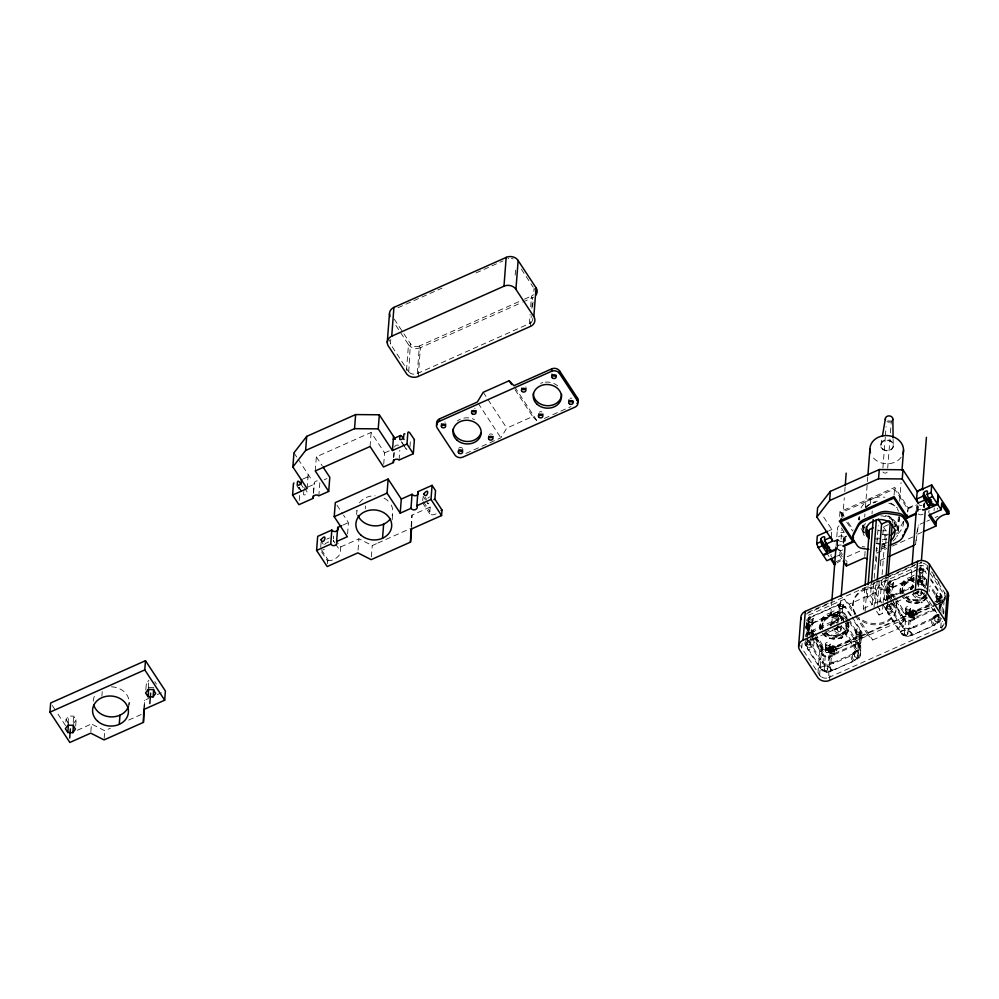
<?xml version="1.0" encoding="UTF-8"?>
<svg xmlns="http://www.w3.org/2000/svg" width="999" height="999" viewBox="0 0 999 999"><rect width="100%" height="100%" fill="white"/><g stroke="black" fill="none" stroke-linecap="round" stroke-linejoin="round"><path stroke-width="0.75" stroke-dasharray="5 3.75" d="M144.293 707.467L144.505 700.311L148.751 698.426M411.638 526.585L411.988 515.147L430.182 507.042L426.223 501.023M915.983 539.984L915.633 544.58L918.368 525.012L925.349 521.903M75.674 726.036L76.149 719.917L73.689 716.171L68.644 715.996L66.059 719.567L65.584 725.686L56.468 711.812M68.057 723.651L68.644 715.996M73.214 722.289L73.689 716.171M90.859 731.618L91.458 723.963L104.758 730.744L110.377 728.234M101.873 696.191L102.235 691.595M104.171 738.386L104.758 730.744M128.921 705.531L129.158 702.472M143.794 709.502L144.505 700.311M145.817 689.922L146.291 683.791L148.876 680.219M148.289 687.874L148.764 681.755M299.238 500.462L299.675 494.83M303.796 491.57L303.584 494.318A2.248 1.036 -33.3 0 0 305.457 494.667A2.248 1.036 -33.3 0 0 307.505 492.569L304.333 487.749M307.093 488.573L308.179 474.488M313.386 493.381L314.136 483.516M313.599 492.707L314.248 484.253A3.372 2.822 4.4 0 1 319.917 481.718L318.831 495.816M315.272 470.941L316.346 456.843L371.141 432.417L384.59 452.884L383.616 465.571M320.716 547.34L321.154 541.633M327.397 563.786L327.61 561.026L321.278 551.398M333.404 539.01L333.629 536.088M327.61 561.026L328.559 560.601A7.905 3.634 -33.3 0 0 336.825 557.579A7.905 3.634 -33.3 0 0 340.409 551.298L340.746 546.915L338.374 543.306M347.59 533.903L348.451 522.627L343.519 515.122M356.618 514.46L356.943 510.227A17.957 15.022 4.4 0 0 357.48 514.148M358.067 550.062L358.941 538.798L372.24 545.566L376.461 543.693M365.247 508.791L365.472 505.981M370.067 446.516L371.141 432.417M371.378 556.83L372.24 545.566M390.784 339.485L390.434 344.081L390.072 343.444A6.643 5.557 4.4 0 1 389.647 342.02M393.618 457.604L394.056 451.973M393.831 456.93L394.155 452.709M392.157 519.917L392.807 511.463M399.063 460.039L399.825 450.174M406.493 370.354L408.466 344.593L394.817 323.826M408.728 371.84L410.389 343.668L403.596 333.329M409.952 446.903L410.377 441.396L414.398 439.597M409.29 372.402A6.643 5.557 4.4 0 0 416.508 373.863L417.27 373.576L419.393 346.004L523.014 299.812M418.206 376.498L420.417 347.702L521.316 302.722M411.113 526.411L411.988 515.147M422.727 500.599L422.952 497.677M436.088 513.886A7.905 3.634 -33.3 0 1 429.845 511.426L430.182 507.042M515.172 275.162L515.759 267.507M417.27 373.576L529.408 323.589L530.107 314.398M530.694 306.743L531.53 296.016L532.23 295.654A6.643 5.557 4.4 0 0 533.478 294.668M530.469 326.448L531.281 315.834M531.868 308.266L532.679 297.652L533.578 297.19M532.654 306.905L533.241 299.25M533.828 291.596L534.065 288.536L534.428 289.173M821.29 676.872A6.643 5.557 4.4 0 1 820.079 675.811L801.785 648.051L802.135 643.456M806.043 628.558L806.48 622.914M806.58 636.188L807.167 628.596M805.119 641.995A5.607 4.695 4.4 0 0 805.306 645.017L808.203 648.251L806.605 645.142A4.483 3.759 4.4 0 1 807.392 640.634M806.755 622.714A5.607 4.695 4.4 0 0 807.279 623.838L808.328 622.827A4.483 3.759 4.4 0 1 810.052 617.744L838.423 605.094A4.483 3.759 4.4 0 1 844.53 606.68L851.21 616.845M808.466 620.604L808.653 618.156M807.267 643.556L807.741 637.437M807.854 635.913L809.028 620.629M807.217 647.989L808.241 647.639L807.167 648.601L819.867 667.931L821.827 666.808A6.543 5.482 4.4 0 1 830.968 669.193L831.905 671.053L858.116 658.741A5.607 4.695 4.4 0 0 859.977 653.284L858.066 650.312L857.042 650.649L858.628 653.771A4.483 3.759 4.4 0 1 856.905 658.841L853.97 660.152M806.555 645.754A4.483 3.759 4.4 0 1 808.278 640.684L807.754 639.248M810.002 618.356L809.452 617.532L810.002 618.356A4.483 3.759 4.4 0 0 808.278 623.438M819.804 659.952L820.828 658.903L819.804 659.952L806.168 638.523M808.94 634.253L809.964 633.204L808.94 634.253L806.755 630.931A5.607 4.695 4.4 0 1 808.915 624.587L833.416 613.061L834.602 615.646L835.951 615.696L836.65 614.622M820.778 659.515L807.18 638.149L807.729 630.494L806.755 630.931M810.626 643.668L811.213 636.026M811.338 634.502L812.387 620.741M812.949 620.754L813.136 618.306M805.494 636.763A5.607 4.695 4.4 0 1 808.328 632.18L836.7 619.53A5.607 4.695 4.4 0 1 842.906 620.079M812.237 630.431L812.736 631.88L833.291 622.714L832.791 621.278M809.927 633.816L807.192 629.083A4.483 3.759 4.4 0 1 808.129 626.336L813.373 623.663L812.874 622.227M820.229 626.336L820.416 623.888M817.956 672.814L819.829 648.563L811.3 635.576M822.002 626.773L822.102 625.486M848.788 619.13L860.788 638.061A5.607 4.695 4.4 0 1 858.628 644.405L854.707 646.153L854.207 644.705L833.666 653.87L834.165 655.319L830.256 657.055A5.607 4.695 4.4 0 1 822.627 655.082L812.274 638.636M819.63 675.199L821.74 647.639L814.947 637.287M936.687 604.358L904.532 618.693L898.65 628.408L872.701 639.984L867.944 635.002L830.194 651.835A5.857 4.908 4.4 0 1 822.227 649.762L822.414 647.315L815.634 636.987M831.23 537.125L831.83 529.47L821.777 514.185M822.427 669.904L822.477 669.293A4.483 3.759 4.4 0 0 828.583 670.878C828.708 672.889 833.366 670.729 831.518 669.567L828.533 671.49A4.483 3.759 4.4 0 1 822.427 669.904L819.854 667.232L821.89 670.254A5.607 4.695 4.4 0 0 828.458 671.965L829.095 671.715M811.613 635.701L823.563 654.582L823.014 662.237L822.04 662.674L819.854 659.34M815.646 636.588L823.188 648.051L824.15 647.589L815.009 632.991M825.436 646.415L825.624 643.968M824.225 669.367L825.998 646.44M830.818 614.422L831.755 602.172M836.126 545.504L837.412 528.658M828.933 649.862L829.033 648.576M827.597 669.492L829.357 646.553M837.199 546.153L837.786 538.498M837.412 545.354L837.886 539.235A3.372 2.822 4.4 0 1 843.556 536.7L846.378 535.439M839.635 516.421L839.997 511.825L894.792 487.4L908.241 507.867L907.879 512.462M829.919 646.578L830.107 644.118M829.819 649.338L829.869 648.601M831.78 623.751L832.479 614.785M837.499 549.113L838.211 539.922A3.372 2.822 4.4 0 0 842.794 541.108A3.372 2.822 4.4 0 0 844.08 537.3L846.777 536.101M830.356 649.662L830.294 648.563L858.665 635.913A4.483 3.759 4.4 0 0 860.389 630.831L852.047 618.119M830.194 651.835L830.381 649.387L931.118 604.47M822.002 677.31A6.643 5.557 4.4 0 0 827.859 677.834L828.621 677.547L830.244 649.175A4.483 3.759 4.4 0 1 824.15 647.589M848.638 620.816L843.93 614.348A4.483 3.759 4.4 0 0 837.836 612.762L833.915 614.51L833.416 613.061M841.345 517.082L841.695 512.487L894.53 488.936L907.679 508.953L907.442 512.012M831.48 649.575C834.028 645.104 833.641 653.721 831.518 649.088M836.413 614.735C837.324 617.37 832.954 617.195 834.165 614.66M829.557 680.456L831.78 651.673L934.09 606.056M841.682 558.741L839.31 555.132L839.51 552.584A7.905 3.634 -33.3 0 0 838.049 549.213M841.096 539.223L841.807 529.994M842.756 517.694L844.292 497.702M844.767 491.558L845.117 486.938M831.955 670.441L854.62 660.926L853.233 659.265A6.543 5.482 4.4 0 1 855.818 651.66L858.066 650.312M849.45 622.065L859.777 638.448L859.215 646.091A4.483 3.759 4.4 0 1 857.492 651.173L853.583 652.921L854.083 654.357L833.528 663.523L833.029 662.075L829.182 663.798A4.483 3.759 4.4 0 1 823.014 662.237L820.828 658.903M834.165 655.319L833.666 653.87M833.528 663.523L833.029 662.075M843.081 542.832L843.556 536.7M844.405 632.117L845.366 630.981L843.368 632.704A6.543 5.482 4.4 0 1 834.215 630.332L833.728 629.333L836.7 627.422A4.483 3.759 4.4 0 1 842.806 629.008C844.267 627.397 846.603 631.555 844.405 632.117L842.806 629.008M851.298 615.759L845.441 606.83L844.48 607.292A4.483 3.759 4.4 0 0 838.373 605.706L838.423 605.094M835.426 649.525L835.476 648.788M837.512 622.439L838.086 614.984M838.798 607.08L838.985 604.632M843.606 543.431L844.08 537.3M844.28 541.795L844.505 538.723M837.599 630.032L838.074 623.913M838.186 622.389L839.36 607.105M836.225 650.112L836.325 648.826M839.784 614.735L841.083 597.889M845.441 541.221L845.916 535.089M840.958 630.144L841.545 622.502M841.67 620.978L842.719 607.217M843.281 607.23L843.468 604.782M843.356 621.952L843.93 614.348L844.917 613.91L847.102 617.245L846.128 617.682L847.102 617.245M856.98 643.381L858.016 642.332L856.98 643.381L845.491 625.886L846.515 624.837L845.054 622.627M846.228 626.011L846.665 627.622M857.966 642.944L846.515 624.837M848.488 627.31L848.675 624.862M858.99 517.507L858.803 519.955A22.477 18.806 4.4 0 1 859.302 516.296M852.809 605.744L852.896 604.52M862.624 529.295L862.949 525.074M854.083 654.357L853.583 652.921M854.707 646.153L854.207 644.705M855.768 632.891L855.956 630.444M863.748 529.333L864.222 523.164M864.697 516.995L864.934 513.911M865.409 507.729L867.307 483.041M867.419 481.493L867.781 476.873M854.557 655.844L856.33 632.916M856.905 658.841L856.955 658.229A4.483 3.759 4.4 0 0 858.678 653.146L859.664 652.747M852.135 617.032L861.35 631.031A5.607 4.695 4.4 0 1 859.202 637.337L858.665 635.913M864.734 556.318L865.209 550.199M857.929 655.968L859.689 633.029M858.628 636.525A4.483 3.759 4.4 0 0 860.351 631.443L860.389 630.831M860.251 633.054L860.439 630.606M870.304 504.045L870.678 499.138M859.789 648.001L860.376 640.396M863.998 610.064L863.286 608.566L864.959 586.875M860.364 655.094L860.913 648.039M861.5 640.434L862.037 633.378M872.015 513.773L872.239 510.964M865.134 611.376L867.045 586.575M863.286 608.566L872.189 604.595L867.219 597.027L868.044 586.176M886.051 577.472L884.39 599.163L875.486 603.134L870.504 595.554L871.34 584.715M872.189 604.595L874.1 579.807M874.225 578.259L878.271 525.574M882.916 467.969L885.276 437.337M885.401 435.801L886.101 426.61M876.285 562.125L876.985 552.934L886.825 548.551M874.038 607.404L875.936 582.604M875.486 603.134L877.159 581.443M887.711 468.131L889.959 439.036M890.421 432.904L891.37 420.654M877.447 604.383L879.232 581.143M880.431 565.646L881.018 557.904M881.618 550.149L882.329 540.859M882.804 534.652L883.403 526.91L888.498 524.637M883.016 604.208L882.304 613.511L879.008 614.972L879.482 608.778M879.969 602.584L881.992 576.236M882.105 574.687L885.089 535.951L882.604 532.167M885.763 543.131L886.188 537.612L884.415 538.161M883.141 602.659L885.039 577.872M886.275 592.782L886.825 585.726M894.055 495.067L894.792 487.4M892.107 523.401L892.419 519.268M886.35 600.411L888.136 577.172M886.925 598.901L887.399 592.819M886.787 609.989L886.837 609.378A4.483 3.759 4.4 0 1 888.561 604.295L888.523 604.907A4.483 3.759 4.4 0 0 886.787 609.989L888.436 612.487L885.551 609.253A5.607 4.695 4.4 0 1 885.601 605.656M895.054 599.537L887.512 588.074L888.561 587.05A4.483 3.759 4.4 0 1 890.284 581.98L918.655 569.33M888.698 584.84L888.898 582.38M887.499 607.792L887.974 601.673M888.086 600.137L889.26 584.852M887.449 612.212L888.486 611.875L887.399 612.824L900.111 632.155L902.06 631.043A6.543 5.482 4.4 0 1 911.2 633.416L912.137 635.289L938.348 622.976A5.607 4.695 4.4 0 0 940.434 618.094M893.943 526.198L894.267 522.065M900.037 624.188L901.061 623.139L900.037 624.188L886.4 602.759M889.172 598.488L890.209 597.439L889.172 598.488L886.987 595.154A5.607 4.695 4.4 0 1 889.147 588.811L913.648 577.297L914.197 578.121L893.655 587.287L888.361 590.571A4.483 3.759 4.4 0 0 887.424 593.319L890.159 598.051M886.987 599.45A4.483 3.759 4.4 0 1 889.11 597.24L889.147 588.811L889.697 589.647M890.234 582.592L889.684 581.755L890.234 582.592A4.483 3.759 4.4 0 0 888.511 587.662M901.011 623.751L887.412 602.372L887.961 594.717L886.987 595.154M890.858 607.904L891.445 600.262M891.57 598.726L892.631 584.964M913.523 586.95L913.024 585.501L913.523 586.95L892.969 596.103L892.469 594.667L888.561 596.403A5.607 4.695 4.4 0 0 885.688 600.374M893.181 584.989L893.381 582.542M897.377 530.494L898.438 516.608M899.624 501.173L901.048 482.654M892.969 596.103L892.469 594.667M898.488 530.531L899.462 517.857M896.528 607.242L896.615 606.018M900.461 590.571L900.648 588.124M902.234 590.996L902.334 589.71M934.452 608.94L934.952 610.389L934.452 608.94L913.898 618.094L914.397 619.542L910.489 621.291A5.607 4.695 4.4 0 1 902.859 619.305L892.507 602.872M902.659 634.14L902.709 633.528A4.483 3.759 4.4 0 0 908.815 635.114C908.728 637.237 913.573 634.515 911.7 634.415L908.765 635.726A4.483 3.759 4.4 0 1 902.659 634.14L900.099 631.455L902.134 634.49A5.607 4.695 4.4 0 0 908.69 636.188L909.327 635.951M895.878 600.811L903.421 612.275L904.382 611.813L896.078 598.488M905.668 610.651L905.856 608.204M904.457 633.603L906.23 610.664M914.31 582.392A4.483 3.759 4.4 0 1 911.051 578.646L912 566.396M916.233 511.263L916.707 505.144M909.165 614.085L909.265 612.799M907.829 633.716L909.59 610.789M917.432 510.389L917.894 504.258M917.532 511.113L918.006 504.994M910.151 610.801L910.339 608.354M910.052 613.561L910.114 612.837M911.9 589.472L912.711 579.02M917.856 511.813L918.443 504.158M903.421 612.275A5.607 4.695 4.4 0 0 911.001 614.248L910.526 612.787L938.91 600.137A4.483 3.759 4.4 0 0 940.633 595.067L930.606 579.807M913.648 577.297L914.147 578.746M911.712 613.811C914.26 609.34 913.873 617.944 911.762 613.324M912.187 634.677L911.75 633.803L912.137 635.289L934.852 625.162L933.466 623.488A6.543 5.482 4.4 0 1 936.051 615.884L938.261 615.159L925.549 595.816L923.6 596.94A6.543 5.482 4.4 0 1 914.46 594.567L914.01 592.956M939.06 614.485A4.483 3.759 4.4 0 1 937.724 615.409L933.815 617.145L934.315 618.593L913.773 627.759L913.273 626.311L909.352 628.059A4.483 3.759 4.4 0 1 903.246 626.473L901.061 623.139M914.397 619.542L913.898 618.094M913.773 627.759L913.273 626.311M923.326 507.055L923.551 503.996M913.96 593.568L916.945 591.645M917.594 583.066L918.069 576.997A4.483 3.759 4.4 0 1 924.175 578.583L926.36 581.918M915.658 613.761L915.708 613.024M917.856 585.177L918.318 579.208M919.03 571.316L919.23 568.856M923.85 507.667L924.2 503.071M917.831 594.268L918.306 588.149M918.418 586.625L919.592 571.328M924.387 507.554L924.749 502.959A3.372 2.822 4.4 0 1 918.968 504.757M916.458 614.335L916.558 613.049M920.017 578.958L921.315 562.112M921.19 594.38L922.964 571.453M923.526 571.465L923.713 569.018M925.661 595.292L924.637 596.341L923.039 593.231M926.61 580.369L925.149 578.146L924.212 578.633L923.625 586.226L925.062 588.411M919.142 569.742A4.483 3.759 4.4 0 1 924.712 571.528L924.762 570.916A4.483 3.759 4.4 0 0 919.192 569.13M929.27 572.002L926.722 568.119L926.91 565.671M926.173 583.728L926.523 579.133M927.234 569.942L927.584 565.347M934.315 618.593L933.815 617.145M936.001 597.127L936.188 594.68M934.789 620.079L935.501 610.901M936.2 601.735L936.562 597.152M939.46 610.327L940.034 602.734L929.694 586.301M939.472 608.316A5.607 4.695 4.4 0 0 941.021 602.297L930.668 585.864M934.202 624.375L937.187 622.464A4.483 3.759 4.4 0 0 938.91 617.382L940.209 617.507M930.706 578.721L941.582 595.267A5.607 4.695 4.4 0 1 939.435 601.573L938.91 600.137M937.137 623.076A4.483 3.759 4.4 0 0 938.86 617.994L937.224 615.496L938.248 614.447L938.261 615.159L936.625 615.259L925.136 597.764A7.667 6.419 4.4 0 1 912.936 594.592L892.382 603.758A7.667 6.419 4.4 0 1 888.935 613.91L887.399 612.824L889.61 612.087A6.543 5.482 4.4 0 0 892.194 604.482L890.808 602.822L892.382 603.758M938.161 620.192L938.623 614.085M939.097 607.966L939.922 597.265M940.484 597.277L940.671 594.83M940.259 609.19L940.608 604.632M941.732 604.67L942.269 597.614M938.086 603.733L942.282 601.86L942.469 599.412A5.857 4.908 4.4 0 0 945.254 596.528M828.621 677.547L940.758 627.547L941.47 618.369M941.932 612.237L942.881 599.987L943.58 599.612A6.643 5.557 4.4 0 0 945.316 598.039M941.82 630.419L942.519 621.316M943.106 613.748L944.043 601.623L935.514 605.419M942.282 601.86A5.857 4.908 4.4 0 0 944.542 595.229L944.729 592.782L931.155 572.127M943.768 613.935L944.005 610.876M944.829 600.162L945.304 594.03M880.893 445.167L882.129 437.874M834.09 615.759L835.226 614.86L836.325 615.834M916.632 533.916L918.368 525.012M844.904 633.541L845.316 631.593L858.016 650.923L856.393 651.023L844.904 633.541A7.667 6.419 4.4 0 1 832.704 630.369L812.15 639.522A7.667 6.419 4.4 0 1 808.703 649.675L820.191 667.17A7.667 6.419 4.4 0 1 832.404 670.341M925.136 597.764L925.549 595.816M832.704 630.369L833.291 628.458M912.936 594.592L913.523 592.694M807.267 629.42L808.403 626.086M887.499 593.643L888.635 590.322M820.191 667.17L819.867 667.931L820.791 667.407M882.679 604.12L900.424 631.393L900.111 632.155L901.023 631.643M831.118 554.358L830.793 555.856L831.73 556.518M937.761 508.166L937.124 509.253M465.909 453.409L500.861 437.824L506.755 428.109L532.704 416.533L537.462 421.516M914.684 565.496L806.855 613.573L806.668 616.021L844.417 599.2L849.175 604.17L875.124 592.607L881.006 582.879L915.958 567.295M324.737 544.467C325.512 541.645 330.781 543.681 327.123 540.671M934.252 508.016L934.053 510.626M73.564 723.488L76.149 719.917M924.637 596.341L925.598 595.204L924.025 592.794M427.859 498.126L429.445 496.903M938.298 614.535L937.224 615.496L938.298 614.535L939.897 616.982M937.736 623.289L937.187 622.464M888.386 534.49L885.089 535.951M867.219 597.027L870.504 595.554M529.408 323.589L530.107 323.214A6.643 5.557 4.4 0 0 531.843 321.641M889.11 597.24L888.561 596.403L889.172 597.215L893.019 595.491M823.601 654.645L822.627 655.082L823.601 654.645A4.483 3.759 4.4 0 0 829.707 656.231L833.616 654.482M822.976 662.187L822.04 662.674A5.607 4.695 4.4 0 0 829.669 664.66L833.578 662.911M903.208 626.41L902.272 626.897L900.087 623.576M940.758 627.547L941.47 627.185M924.712 571.528L925.686 571.091M821.515 669.755L822.477 669.293M901.747 633.978L902.709 633.528M340.746 546.915L358.941 538.798M157.218 694.642L161.463 692.757M836.538 556.368L839.31 555.132M836.051 561.725L841.62 559.228M847.202 556.743L861.138 550.524M917.669 534.203L921.877 532.33M833.341 622.102L837.249 620.367A4.483 3.759 4.4 0 1 841.732 620.516M913.848 618.718L909.939 620.454A4.483 3.759 4.4 0 1 903.833 618.868L891.845 599.937M397.939 307.767L441.933 288.149M475.999 272.964L502.972 260.939M524.425 299.176L531.53 296.016M522.739 302.085L532.679 297.652M303.246 478.883L308.516 476.523M307.929 487.062L314.248 484.253M324.151 479.832L326.973 478.571M384.59 452.884L390.247 450.374M544.443 418.394L551.436 415.284M552.834 414.66L571.003 406.556M343.069 525.024L348.451 522.627M326.698 539.173L329.47 537.937M377.859 543.056L410.189 528.646M77.323 730.269L91.458 723.963M128.659 720.092L144.118 713.199M829.182 530.644L831.83 529.47M833.616 541.133L837.886 539.235M908.241 507.867L915.296 504.72M833.965 541.808L838.211 539.922M907.679 508.953L917.094 504.757M926.735 521.291L929.532 520.042M935.101 517.557L937.899 516.321M881.917 547.077L886.101 545.217M881.78 548.913L885.963 547.052M892.444 546.041L913.523 536.65M880.506 560.252L884.714 558.366M807.866 612.362L832.005 601.61M874.587 582.629L887.362 576.935M888.773 576.298L915.746 564.273M806.643 620.891A5.607 4.695 4.4 0 1 809.427 617.544L837.861 604.857A5.607 4.695 4.4 0 1 845.441 606.83M887.512 588.074A5.607 4.695 4.4 0 1 889.659 581.768L918.069 569.105M833.378 613.673L837.287 611.937A5.607 4.695 4.4 0 1 844.917 613.91L843.93 614.348M813.423 623.051L833.965 613.898M924.175 578.583L925.149 578.146A5.607 4.695 4.4 0 0 917.519 576.161M892.432 595.279L912.974 586.113M812.786 631.268L808.94 632.979A4.483 3.759 4.4 0 0 806.605 636.675M918.019 584.39A4.483 3.759 4.4 0 1 923.588 586.176L924.562 585.739L926.747 589.073M824.762 632.255L829.02 630.357M808.278 640.684L811.213 639.372L811.962 640.259A6.543 5.482 4.4 0 1 809.377 647.864L807.167 648.601L808.703 649.675M888.523 604.907L891.458 603.596M808.353 641.857L809.34 641.42M888.598 606.081L889.572 605.644M808.316 642.469L809.29 642.032M845.491 625.886L846.478 625.449M888.548 606.693L889.522 606.256M820.479 651.136L821.465 650.699L820.429 651.748M857.666 634.552L858.641 634.115M900.711 615.359L901.697 614.922L900.673 615.971M937.899 598.788L938.873 598.351M857.617 635.164L858.591 634.727M937.849 599.4L938.823 598.963M936.8 601.947L942.469 599.412M821.74 647.639L822.202 648.239A6.643 5.557 4.4 0 0 829.982 650.262L935.788 603.146M936.562 602.847L942.881 599.987M860.788 638.061L859.802 638.498A4.483 3.759 4.4 0 1 858.079 643.581L858.041 652.01L854.133 653.746M903.833 618.868L902.859 619.305L903.795 618.818L903.246 626.473L902.272 626.897A5.607 4.695 4.4 0 0 909.902 628.883L913.81 627.147M941.021 602.297L940.034 602.734A4.483 3.759 4.4 0 1 939.247 607.242M854.17 645.317L858.079 643.581L858.628 644.405M834.215 654.707L854.757 645.541M914.447 618.93L934.989 609.777M858.016 642.332L860.201 645.666L859.215 646.091L857.03 642.769M832.991 662.687L853.533 653.533M913.223 626.922L933.765 617.757M934.365 617.981L938.273 616.233A5.607 4.695 4.4 0 0 938.898 615.921M885.851 609.777L886.837 609.378M805.631 645.579L806.605 645.142M941.582 595.267L940.583 595.679A4.483 3.759 4.4 0 1 938.86 600.749M860.351 631.443L861.35 631.031M419.393 346.004L418.631 346.291A6.643 5.557 4.4 0 1 410.851 344.268L410.389 343.668M420.417 347.702L419.468 348.064A8.891 7.443 4.4 0 1 409.053 345.354L408.466 344.593M831.78 651.673L830.818 652.035A8.891 7.443 4.4 0 1 820.404 649.325L819.829 648.563M887.524 542.582L883.99 543.681A14.585 12.2 4.4 0 1 881.48 543.968M153.796 687.712L148.751 687.537L146.291 683.791M862.212 546.54L864.922 546.965M889.659 581.768L890.284 581.98M809.427 617.544L810.052 617.744M810.564 638.586L812.15 639.522M884.39 599.163L885.526 600.474M923.588 586.176L924.562 585.739A5.607 4.695 4.4 0 0 917.594 583.503M843.768 628.546L843.393 628.046A5.607 4.695 4.4 0 0 838.973 626.048M856.955 658.229L857.529 659.04M931.83 571.815L939.472 583.453M930.119 573.289L944.542 595.229M924.762 570.916L926.435 573.451M883.403 526.91L887.549 533.216M937.724 615.409L938.273 616.233M893.106 586.45L893.655 587.287M893.056 587.062L893.606 587.899M841.695 512.487L844.155 516.246M848.263 522.502L853.196 530.007M839.997 511.825L843.356 516.945M846.715 522.065L852.597 531.018M888.561 587.05L895.241 597.227M910.489 621.291L909.939 620.454L909.902 628.883M881.006 582.879L891.096 598.226M891.932 599.512L904.532 618.693M889.222 597.877L891.682 601.623M875.124 592.607L881.842 602.834M877.322 605.931L882.304 613.511M839.684 550.349L842.844 555.169M839.51 552.584L842.669 557.405M876.523 611.188L879.008 614.972M827.347 553.983L828.933 556.393M849.175 604.17L855.893 614.41M856.73 615.684L872.701 639.984M844.417 599.2L854.495 614.547M855.344 615.821L867.944 635.002M837.287 611.937L837.249 620.367L836.7 619.53M834.64 613.573L835.963 615.571M832.741 621.89L833.291 622.714M812.824 622.839L813.373 623.663M808.328 622.827L814.173 631.718M830.256 657.055L829.707 656.231L829.669 664.66M807.279 623.838L814.809 635.314M806.305 622.777L814.784 635.689M806.455 624.363L814.098 636.001M806.106 625.237L813.748 636.85M814.597 638.136L822.227 649.762M805.319 626.498L810.439 634.29M808.99 633.641L811.45 637.387M521.328 269.143L533.216 287.237M514.772 386.988L536.613 420.242M515.047 389.685L532.704 416.533M483.216 392.295L506.755 428.109M478.171 403.296L500.861 437.824M394.255 319.106L402.747 332.03M392.132 346.665L408.266 371.241M402.085 442.619L404.458 446.241M401.336 441.708L403.708 445.317M404.495 446.528L406.081 448.938M425.262 497.34L426.648 499.45M423.064 496.216L425.437 499.825M423.526 501.798L429.845 511.426M422.552 502.834L429.67 513.661M316.346 456.843L322.24 465.796M336.95 505.119L342.707 513.873M293.956 452.834L297.302 457.929M298.139 459.203L310.539 478.071L309.79 477.197A5.632 1.673 66 0 0 307.942 477.522M300.849 483.991L303.221 487.599M298.838 487.087L302.01 491.908M298.876 487.375L302.048 492.195M334.877 542.869L333.291 540.471A7.905 3.634 -33.3 0 1 333.441 541.483M335.664 544.08L340.409 551.298M296.828 485.776L299.213 489.398M321.116 541.021L323.201 544.193M321.441 549.775L328.559 560.601M154.745 681.643L156.381 684.14M66.059 719.567L68.519 723.313M52.31 705.494L55.632 710.551M837.861 604.857L838.373 605.706M801.785 648.051L801.423 647.402A6.643 5.557 4.4 0 1 800.948 645.254M893.143 439.373L893.231 445.591M93.282 701.236A17.957 15.022 4.4 0 1 95.817 693.806M111.463 686.825A17.957 15.022 4.4 0 1 128.846 705.069M539.26 412.175A2.248 1.873 4.4 0 1 541.97 411.963M570.067 398.364A2.248 1.873 4.4 0 1 571.765 398.239M540.609 383.391A14.136 11.838 4.4 0 1 542.869 382.592M545.242 382.142A14.136 11.838 4.4 0 1 557.642 385.851M525.824 386.863A2.248 1.873 4.4 0 1 526.036 387.325M489.36 434.415A2.248 1.873 4.4 0 1 492.532 434.528M474.575 408.191A2.248 1.873 4.4 0 1 475.112 408.391M457.43 420.941A14.136 11.838 4.4 0 1 460.377 419.155M463.811 418.094A14.136 11.838 4.4 0 1 471.116 418.344M472.29 418.693A14.136 11.838 4.4 0 1 474.513 419.642M458.666 448.314A2.248 1.873 4.4 0 1 462.549 448.451M444.78 421.915A2.248 1.873 4.4 0 1 445.242 422.227M507.992 258.753A6.643 5.557 4.4 0 1 508.816 258.554M511.401 258.491A6.643 5.557 4.4 0 1 513.074 258.928M389.598 341.296A6.643 5.557 4.4 0 1 389.847 339.86M532.742 318.157A6.643 5.557 4.4 0 1 532.242 321.004M359.465 502.797A17.957 15.022 4.4 0 1 375.124 495.816M384.053 498.139A17.957 15.022 4.4 0 1 390.534 503.871M391.233 505.057A17.957 15.022 4.4 0 1 392.132 515.334M428.971 503.059A7.905 3.634 -33.3 0 1 427.197 503.708M324.45 549.512A7.905 3.634 -33.3 0 1 322.814 549.825M394.505 447.015A3.372 2.822 4.4 0 1 399.463 445.479M406.943 449.275A2.248 1.036 -33.3 0 1 406.044 448.651M846.79 561.176A7.905 3.634 -33.3 0 1 846.94 562.187M836.9 563.061A7.905 3.634 -33.3 0 1 840.384 560.951M845.166 560.039A7.905 3.634 -33.3 0 1 846.19 560.451M923.014 514.11A3.372 2.822 4.4 0 1 917.744 513.336M917.781 510.526A3.372 2.822 4.4 0 1 920.716 509.215M928.945 512.712A7.905 3.634 -33.3 0 1 929.12 510.477M899.575 516.446A17.957 15.022 4.4 0 1 894.155 526.898M886.051 530.506A17.957 15.022 4.4 0 1 882.954 530.856M881.393 530.856A17.957 15.022 4.4 0 1 878.283 530.519M866.233 507.779A17.957 15.022 4.4 0 1 877.234 501.148M890.821 503.121A17.957 15.022 4.4 0 1 898.576 511.276M903.258 521.441A22.477 18.806 4.4 0 1 893.855 531.905M887.162 534.203A22.477 18.806 4.4 0 1 881.33 534.652M864.56 527.659A22.477 18.806 4.4 0 1 862.799 525.636M859.864 519.955A22.477 18.806 4.4 0 1 859.215 516.283M861.013 507.917A22.477 18.806 4.4 0 1 884.877 497.277M903.72 521.503A22.477 18.806 4.4 0 1 896.927 534.577M886.775 539.11A22.477 18.806 4.4 0 1 882.417 539.56M878.021 539.285A22.477 18.806 4.4 0 1 875.149 538.711M864.185 532.554A22.477 18.806 4.4 0 1 860.401 527.21M865.596 506.88A22.477 18.806 4.4 0 1 875.748 502.347M888.773 503.159A22.477 18.806 4.4 0 1 897.364 507.967M885.439 515.559A17.957 15.022 4.4 0 1 896.702 536.838M895.966 537.962A17.957 15.022 4.4 0 1 893.069 540.983M884.964 544.592A17.957 15.022 4.4 0 1 881.867 544.942M864.197 535.714A17.957 15.022 4.4 0 1 863.298 525.437M842.781 549.875A3.372 2.822 4.4 0 1 838.024 549.712M838.099 545.729A3.372 2.822 4.4 0 1 841.358 545.104M917.831 575.624A4.483 3.759 4.4 0 1 917.719 582.142M911.051 578.646A4.483 3.759 4.4 0 1 914.435 575.137M918.755 566.058A5.857 4.908 4.4 0 1 926.722 568.119M846.69 621.328A14.136 11.838 4.4 0 1 841.782 637.075A14.136 11.838 4.4 0 1 822.676 633.216M820.666 629.42A14.136 11.838 4.4 0 1 827.459 616.333A14.136 11.838 4.4 0 1 844.48 618.806M918.943 563.598A5.857 4.908 4.4 0 1 921.877 563.049M923.388 563.261A5.857 4.908 4.4 0 1 925.424 564.185M925.998 564.622A5.857 4.908 4.4 0 1 926.498 565.122M830.381 649.387A5.857 4.908 4.4 0 1 822.414 647.315M944.729 592.782A5.857 4.908 4.4 0 1 945.291 593.993M919.117 570.829A2.248 1.873 4.4 0 1 922.589 569.892A2.248 1.873 4.4 0 1 922.539 572.976A2.248 1.873 4.4 0 1 919.105 571.803M926.735 597.402A14.136 11.838 4.4 0 1 902.259 596.553M900.898 593.656A14.136 11.838 4.4 0 1 914.784 579.22M918.431 579.745A14.136 11.838 4.4 0 1 926.922 585.564M926.248 595.791A14.136 11.838 4.4 0 1 904.657 596.628M901.897 593.169A14.136 11.838 4.4 0 1 914.972 576.773M918.63 577.297A14.136 11.838 4.4 0 1 927.109 583.116M848.238 621.778A14.136 11.838 4.4 0 1 841.97 634.627A14.136 11.838 4.4 0 1 825.311 633.129M821.665 628.945A14.136 11.838 4.4 0 1 828.196 613.648A14.136 11.838 4.4 0 1 846.877 618.881M920.166 562.512A6.643 5.557 4.4 0 1 921.89 562.387M944.067 623.588A6.643 5.557 4.4 0 1 942.132 626.723M830.768 650.024A5.607 4.695 4.4 0 1 823.188 648.051M852.946 661.176A7.667 6.419 4.4 0 1 856.393 651.023M830.294 648.563A4.483 3.759 4.4 0 1 824.187 646.977M847.751 622.077A14.698 12.3 4.4 0 1 842.619 637.2A14.698 12.3 4.4 0 1 823.838 635.177M820.117 629.52A14.698 12.3 4.4 0 1 828.92 615.272A14.698 12.3 4.4 0 1 847.177 621.116M836.663 628.034A4.483 3.759 4.4 0 1 842.756 629.62M807.841 640.322A4.483 3.759 4.4 0 1 808.328 640.072M805.369 641.42A5.607 4.695 4.4 0 1 806.118 640.384M837.999 626.947A3.646 3.047 4.4 0 1 832.492 629.407M830.856 625.911A3.646 3.047 4.4 0 1 834.415 623.776M837.162 626.922A2.81 2.348 4.4 0 1 834.315 629.17M825.586 632.916A12.338 10.327 4.4 0 0 846.29 628.995L846.765 626.336A12.338 10.327 4.4 0 0 846.378 623.651M822.477 628.171A12.338 10.327 4.4 0 1 828.408 616.745A12.338 10.327 4.4 0 1 843.268 618.905M846.29 624.937A12.338 10.327 4.4 0 1 838.898 636.9A12.338 10.327 4.4 0 1 823.563 631.992M822.377 629.457A12.338 10.327 4.4 0 1 828.308 618.031A12.338 10.327 4.4 0 1 843.168 620.192M845.866 623.438A11.776 9.853 4.4 0 1 840.196 634.34A11.776 9.853 4.4 0 1 826.011 632.292M823.039 627.759A11.776 9.853 4.4 0 1 828.708 616.858A11.776 9.853 4.4 0 1 842.894 618.918M838.498 626.648A4.208 3.521 4.4 0 1 834.39 629.12M837.462 623.214A4.208 3.521 4.4 0 0 832.891 622.29A4.208 3.521 4.4 0 0 830.244 625.461L830.231 625.761A4.208 3.521 4.4 0 1 836.575 622.926M838.473 626.96A4.208 3.521 4.4 0 1 833.291 629.27M837.936 626.823A3.646 3.047 4.4 0 1 834.377 628.958M830.781 625.786A3.646 3.047 4.4 0 1 835.426 622.989M846.565 621.74A14.023 11.738 4.4 0 1 844.105 635.839L841.245 637.574A14.023 11.738 4.4 0 1 822.739 633.528M820.741 629.77A14.023 11.738 4.4 0 1 827.484 616.783A14.023 11.738 4.4 0 1 844.38 619.23M860.201 645.666A5.607 4.695 4.4 0 1 858.041 652.01M933.178 625.411A7.667 6.419 4.4 0 1 936.625 615.259M900.424 631.393A7.667 6.419 4.4 0 1 912.636 634.565M910.526 612.787A4.483 3.759 4.4 0 1 904.42 611.201M910.476 613.398A4.483 3.759 4.4 0 1 904.382 611.813M927.209 597.652A14.698 12.3 4.4 0 1 904.07 599.4M900.361 593.756A14.698 12.3 4.4 0 1 914.797 578.758M918.593 579.308A14.698 12.3 4.4 0 1 926.735 584.415M929.095 589.422A14.698 12.3 4.4 0 1 929.282 591.558M916.895 592.257A4.483 3.759 4.4 0 1 917.981 591.92M919.729 591.883A4.483 3.759 4.4 0 1 923.001 593.843M921.428 591.795A4.483 3.759 4.4 0 1 922.726 592.807M919.417 568.681A5.607 4.695 4.4 0 1 925.673 571.066M918.093 591.97A3.646 3.047 4.4 0 1 912.724 593.643M911.463 589.422A3.646 3.047 4.4 0 1 912.811 588.349M917.294 591.758A2.81 2.348 4.4 0 1 913.161 593.044M925.261 595.679A12.338 10.327 4.4 0 1 905.831 597.14M902.709 592.407A12.338 10.327 4.4 0 1 913.76 579.807M918.019 580.269A12.338 10.327 4.4 0 1 925.424 585.339M926.435 594.505A12.338 10.327 4.4 0 1 916.008 601.723A12.338 10.327 4.4 0 1 903.808 596.228M902.609 593.693A12.338 10.327 4.4 0 1 913.66 581.093M917.919 581.555A12.338 10.327 4.4 0 1 925.324 586.625M924.799 595.117A11.776 9.853 4.4 0 1 906.255 596.515M904.407 594.417A11.776 9.853 4.4 0 1 914.847 579.969M917.894 580.407A11.776 9.853 4.4 0 1 924.962 585.252M918.293 591.72A4.208 3.521 4.4 0 1 913.548 593.194M910.489 589.685A4.208 3.521 4.4 0 1 913.66 586.388M918.281 592.02A4.208 3.521 4.4 0 1 912.512 593.119M910.613 589.085A4.208 3.521 4.4 0 1 913.635 586.7M917.794 591.77A3.646 3.047 4.4 0 1 914.609 593.194M911.163 589.223A3.646 3.047 4.4 0 1 913.773 587.162M926.61 597.714A14.023 11.738 4.4 0 1 924.337 600.074L921.403 601.835A14.023 11.738 4.4 0 1 902.971 597.764M900.986 593.993A14.023 11.738 4.4 0 1 913.536 579.682M918.381 580.207A14.023 11.738 4.4 0 1 924.612 583.466M940.434 609.889A5.607 4.695 4.4 0 1 940.746 610.451M913.91 580.382A2.248 1.873 4.4 0 1 913.948 577.734M891.707 421.353A3.759 3.147 4.4 0 1 886.388 421.178M890.259 420.816A2.398 2.01 4.4 0 1 887.861 420.741M901.173 457.217A16.833 14.086 4.4 0 1 872.052 456.206M895.953 601.248A21.878 18.307 4.4 0 1 885.426 621.503A21.878 18.307 4.4 0 1 859.09 617.682M855.681 613.773A21.878 18.307 4.4 0 1 864.085 589.023A21.878 18.307 4.4 0 1 893.843 596.765M884.689 543.681A16.833 14.086 4.4 0 1 881.792 544.005M880.331 544.005A16.833 14.086 4.4 0 1 875.986 543.381M864.26 533.004A16.833 14.086 4.4 0 1 865.421 523.439M880.781 515.834A16.833 14.086 4.4 0 1 896.74 534.128M895.853 602.484A21.878 18.307 4.4 0 1 885.339 622.727A21.878 18.307 4.4 0 1 858.99 618.905M854.932 613.923A21.878 18.307 4.4 0 1 863.998 590.259A21.878 18.307 4.4 0 1 893.006 596.952M880.643 538.449A14.585 12.2 4.4 0 1 876.872 537.912M888.298 515.921A14.585 12.2 4.4 0 1 891.283 517.957L894.967 523.563A14.585 12.2 4.4 0 1 895.416 526.748M880.219 543.968A14.585 12.2 4.4 0 1 876.448 543.419M877.634 548.264A13.811 11.551 4.4 0 1 876.111 548.389M877.484 550.099A13.811 11.551 4.4 0 1 875.973 550.224M887.137 472.19A2.398 2.01 4.4 0 1 882.991 472.04M809.452 625.411L808.878 633.016L808.915 624.587L809.452 625.411M841.533 637.737L841.745 638.636L841.533 637.737M921.765 601.972L921.977 602.859L921.765 601.972M831.643 649.113C832.779 651.922 834.764 647.414 831.643 649.113M911.875 613.349C913.024 616.146 914.997 611.638 911.875 613.349M808.94 632.979L808.328 632.18L808.878 633.016M844.093 532.142L839.709 525.486A4.483 3.759 4.4 0 0 837.986 530.556A4.483 3.759 4.4 0 0 844.093 532.142M832.092 617.12A4.483 3.759 4.4 0 0 839.622 615.696A4.483 3.759 4.4 0 0 834.202 610.901A4.483 3.759 4.4 0 0 832.092 617.12M889.335 586.188A2.248 1.873 4.4 0 0 893.106 585.476A2.248 1.873 4.4 0 0 890.396 583.079A2.248 1.873 4.4 0 0 889.335 586.188M889.522 583.741A2.248 1.873 4.4 0 0 893.293 583.016A2.248 1.873 4.4 0 0 890.584 580.631A2.248 1.873 4.4 0 0 889.522 583.741M839.435 608.428A2.248 1.873 4.4 0 0 843.206 607.717A2.248 1.873 4.4 0 0 840.496 605.319A2.248 1.873 4.4 0 0 839.435 608.428M809.103 621.952A2.248 1.873 4.4 0 0 812.874 621.241A2.248 1.873 4.4 0 0 810.164 618.843A2.248 1.873 4.4 0 0 809.103 621.952M826.073 647.764A2.248 1.873 4.4 0 0 829.832 647.052A2.248 1.873 4.4 0 0 827.122 644.667A2.248 1.873 4.4 0 0 826.073 647.764M856.405 634.253A2.248 1.873 4.4 0 0 860.164 633.541A2.248 1.873 4.4 0 0 857.454 631.143A2.248 1.873 4.4 0 0 856.405 634.253M906.305 612A2.248 1.873 4.4 0 0 910.064 611.288A2.248 1.873 4.4 0 0 907.354 608.891A2.248 1.873 4.4 0 0 906.305 612M936.637 598.476A2.248 1.873 4.4 0 0 940.396 597.764A2.248 1.873 4.4 0 0 937.686 595.367A2.248 1.873 4.4 0 0 936.637 598.476M906.493 609.552A2.248 1.873 4.4 0 0 910.251 608.841A2.248 1.873 4.4 0 0 907.542 606.443A2.248 1.873 4.4 0 0 906.493 609.552M936.825 596.028A2.248 1.873 4.4 0 0 940.583 595.317A2.248 1.873 4.4 0 0 937.874 592.919A2.248 1.873 4.4 0 0 936.825 596.028M919.854 570.217A2.248 1.873 4.4 0 0 923.625 569.505A2.248 1.873 4.4 0 0 920.916 567.107A2.248 1.873 4.4 0 0 919.854 570.217M839.622 605.981A2.248 1.873 4.4 0 0 843.393 605.269A2.248 1.873 4.4 0 0 840.683 602.872A2.248 1.873 4.4 0 0 839.622 605.981M856.593 631.793A2.248 1.873 4.4 0 0 860.351 631.081A2.248 1.873 4.4 0 0 857.641 628.683A2.248 1.873 4.4 0 0 856.593 631.793M826.26 645.317A2.248 1.873 4.4 0 0 830.019 644.605A2.248 1.873 4.4 0 0 827.309 642.207A2.248 1.873 4.4 0 0 826.26 645.317M809.29 619.505A2.248 1.873 4.4 0 0 813.061 618.793A2.248 1.873 4.4 0 0 810.351 616.395A2.248 1.873 4.4 0 0 809.29 619.505M829.532 652.734A4.208 3.521 4.4 0 0 836.6 651.398A4.208 3.521 4.4 0 0 831.518 646.915A4.208 3.521 4.4 0 0 829.532 652.734M856.805 633.928A1.686 1.411 4.4 0 0 859.627 633.391A1.686 1.411 4.4 0 0 857.592 631.593A1.686 1.411 4.4 0 0 856.805 633.928M839.834 608.116A1.686 1.411 4.4 0 0 842.656 607.579A1.686 1.411 4.4 0 0 840.634 605.781A1.686 1.411 4.4 0 0 839.834 608.116M826.473 647.452A1.686 1.411 4.4 0 0 829.295 646.915A1.686 1.411 4.4 0 0 827.259 645.117A1.686 1.411 4.4 0 0 826.473 647.452M809.502 621.64A1.686 1.411 4.4 0 0 812.324 621.103A1.686 1.411 4.4 0 0 810.301 619.305A1.686 1.411 4.4 0 0 809.502 621.64M855.032 656.867A1.686 1.411 4.4 0 0 857.866 656.331A1.686 1.411 4.4 0 0 855.831 654.532A1.686 1.411 4.4 0 0 855.032 656.867M838.074 631.043A1.686 1.411 4.4 0 0 840.896 630.506A1.686 1.411 4.4 0 0 838.86 628.721A1.686 1.411 4.4 0 0 838.074 631.043M824.699 670.379A1.686 1.411 4.4 0 0 827.534 669.854A1.686 1.411 4.4 0 0 825.499 668.056A1.686 1.411 4.4 0 0 824.699 670.379M807.741 644.567A1.686 1.411 4.4 0 0 810.564 644.03A1.686 1.411 4.4 0 0 808.528 642.232A1.686 1.411 4.4 0 0 807.741 644.567M829.969 652.047A3.646 3.047 4.4 0 0 836.088 650.898A3.646 3.047 4.4 0 0 831.68 647.002A3.646 3.047 4.4 0 0 829.969 652.047M830.069 650.761A3.646 3.047 4.4 0 0 836.188 649.612A3.646 3.047 4.4 0 0 831.78 645.716A3.646 3.047 4.4 0 0 830.069 650.761M830.993 651.011A2.248 1.873 4.4 0 0 834.752 650.299A2.248 1.873 4.4 0 0 832.042 647.901A2.248 1.873 4.4 0 0 830.993 651.011M831.63 650.499A1.349 1.124 4.4 0 0 833.89 650.074A1.349 1.124 4.4 0 0 832.267 648.638A1.349 1.124 4.4 0 0 831.643 650.386A1.349 1.124 4.4 0 0 833.903 649.949A1.349 1.124 4.4 0 0 832.279 648.513A1.349 1.124 4.4 0 0 831.63 650.499M830.606 651.023A2.81 2.348 4.4 0 0 835.314 650.137A2.81 2.348 4.4 0 0 831.93 647.14A2.81 2.348 4.4 0 0 830.606 651.023M831.018 650.711A2.248 1.873 4.4 0 0 834.777 649.987A2.248 1.873 4.4 0 0 832.067 647.602A2.248 1.873 4.4 0 0 831.018 650.711M833.666 616.158A2.248 1.873 4.4 0 0 837.437 615.446A2.248 1.873 4.4 0 0 834.727 613.049A2.248 1.873 4.4 0 0 833.666 616.158M829.57 652.372A4.208 3.521 4.4 0 0 836.625 651.036A4.208 3.521 4.4 0 0 831.543 646.54A4.208 3.521 4.4 0 0 829.57 652.372M830.669 650.287A2.81 2.348 4.4 0 0 835.376 649.4A2.81 2.348 4.4 0 0 831.992 646.403A2.81 2.348 4.4 0 0 830.669 650.287M909.764 616.97A4.208 3.521 4.4 0 0 916.832 615.634A4.208 3.521 4.4 0 0 911.75 611.138A4.208 3.521 4.4 0 0 909.764 616.97M937.037 598.164A1.686 1.411 4.4 0 0 939.859 597.627A1.686 1.411 4.4 0 0 937.824 595.829A1.686 1.411 4.4 0 0 937.037 598.164M920.067 572.34A1.686 1.411 4.4 0 0 922.901 571.815A1.686 1.411 4.4 0 0 920.866 570.017A1.686 1.411 4.4 0 0 920.067 572.34M906.705 611.688A1.686 1.411 4.4 0 0 909.527 611.151A1.686 1.411 4.4 0 0 907.492 609.353A1.686 1.411 4.4 0 0 906.705 611.688M889.734 585.864A1.686 1.411 4.4 0 0 892.569 585.327A1.686 1.411 4.4 0 0 890.534 583.541A1.686 1.411 4.4 0 0 889.734 585.864M935.276 621.091A1.686 1.411 4.4 0 0 938.098 620.554A1.686 1.411 4.4 0 0 936.063 618.756A1.686 1.411 4.4 0 0 935.276 621.091M918.306 595.279A1.686 1.411 4.4 0 0 921.128 594.742A1.686 1.411 4.4 0 0 919.105 592.944A1.686 1.411 4.4 0 0 918.306 595.279M904.944 634.615A1.686 1.411 4.4 0 0 907.766 634.078A1.686 1.411 4.4 0 0 905.731 632.28A1.686 1.411 4.4 0 0 904.944 634.615M887.974 608.803A1.686 1.411 4.4 0 0 890.796 608.266A1.686 1.411 4.4 0 0 888.773 606.468A1.686 1.411 4.4 0 0 887.974 608.803M910.201 616.283A3.646 3.047 4.4 0 0 916.32 615.122A3.646 3.047 4.4 0 0 911.912 611.238A3.646 3.047 4.4 0 0 910.201 616.283M910.301 614.997A3.646 3.047 4.4 0 0 916.42 613.836A3.646 3.047 4.4 0 0 912.012 609.952A3.646 3.047 4.4 0 0 910.301 614.997M911.225 615.247A2.248 1.873 4.4 0 0 914.984 614.535A2.248 1.873 4.4 0 0 912.274 612.137A2.248 1.873 4.4 0 0 911.225 615.247M911.875 614.61A1.349 1.124 4.4 0 0 914.135 614.185A1.349 1.124 4.4 0 0 912.512 612.749A1.349 1.124 4.4 0 0 911.875 614.61M910.851 615.259A2.81 2.348 4.4 0 0 915.546 614.36A2.81 2.348 4.4 0 0 912.162 611.376A2.81 2.348 4.4 0 0 910.851 615.259M911.25 614.934A2.248 1.873 4.4 0 0 915.009 614.223A2.248 1.873 4.4 0 0 912.299 611.825A2.248 1.873 4.4 0 0 911.25 614.934M909.802 616.608A4.208 3.521 4.4 0 0 916.857 615.272A4.208 3.521 4.4 0 0 911.775 610.776A4.208 3.521 4.4 0 0 909.802 616.608M910.901 614.522A2.81 2.348 4.4 0 0 915.608 613.623A2.81 2.348 4.4 0 0 912.224 610.639A2.81 2.348 4.4 0 0 910.901 614.522M882.367 449.1A6.568 5.495 4.4 0 0 893.368 447.015A6.568 5.495 4.4 0 0 885.451 440.01A6.568 5.495 4.4 0 0 882.367 449.1M882.641 448.888A6.169 5.17 4.4 0 0 892.994 446.928A6.169 5.17 4.4 0 0 885.551 440.334A6.169 5.17 4.4 0 0 882.641 448.888"/><path stroke-width="1.5" d="M143.406 722.377L143.794 709.502L164.685 700.187L165.397 690.996L145.479 660.701L50.662 702.971L49.95 712.162L69.855 742.457L90.747 733.141L104.046 739.922L143.406 722.377L144.243 708.903M410.502 542.107L410.901 529.22L441.57 515.559L442.008 510.027L434.89 499.2L435.552 490.634L432.067 485.352L417.932 491.658L416.845 505.744A3.372 2.822 4.4 0 1 415.547 509.552A3.372 2.822 4.4 0 1 410.976 508.366L400.212 513.161L387.05 493.144L388.136 479.058L335.302 502.609L334.215 516.695L347.365 536.713L336.613 541.52A3.372 2.822 4.4 0 1 335.314 545.317A3.372 2.822 4.4 0 1 330.731 544.13L316.596 550.437L327.185 566.558L357.854 552.872L371.153 559.652L410.502 542.107L411.6 528.021M827.859 531.231L817.307 535.939L816.72 543.606L818.206 547.564L822.939 554.77L826.947 552.984L827.135 548.763L820.791 539.123A2.248 1.036 -33.3 0 1 822.851 537.025A2.248 1.036 -33.3 0 1 824.712 537.375L824.575 540.097L826.136 544.03L830.868 551.236L837.174 548.426M820.791 539.123L820.654 541.845L822.214 545.779L826.947 552.984M67.82 732.504L65.347 728.746L67.932 725.174L72.977 725.349L75.437 729.095L72.865 732.667L67.82 732.504L68.407 724.837M69.693 738.011L70.392 728.92M72.865 732.667L73.451 725.012M119.268 724.362L119.98 715.172M164.685 700.187L144.78 669.892L145.479 660.701M148.052 696.728L145.592 692.981L148.164 689.41L153.209 689.585L155.682 693.331L153.097 696.902L148.052 696.728L148.639 689.073M149.825 703.571L150.637 693.156M153.097 696.902L153.684 689.248M323.077 467.082L329.795 477.31L328.708 491.408L318.831 495.816A3.372 2.822 4.4 0 0 313.162 498.339L298.913 504.695L292.582 495.054L307.093 488.573L292.869 466.92L293.956 452.834L306.705 436.388L355.619 414.573L379.32 414.785L395.117 438.823M292.582 495.054L293.431 484.003A5.632 1.673 66 0 1 294.006 483.004M292.869 466.92L305.619 450.474L306.705 436.388M313.162 498.339L313.374 495.516M316.596 550.437L317.682 536.351L331.818 530.044A3.372 2.822 4.4 0 0 336.401 531.231A3.372 2.822 4.4 0 0 337.687 527.422L341.733 525.624M330.731 544.13L331.818 530.044M336.613 541.52L337.687 527.422M305.619 450.474L354.545 428.671L355.619 414.573M328.708 491.408L315.272 470.941L370.067 446.516L383.504 466.97L393.394 462.574A3.372 2.822 4.4 0 1 399.063 460.039L413.311 453.696L414.398 439.597L409.665 432.667A5.632 1.673 66 0 0 407.829 433.004L406.98 444.056L392.457 450.524L378.234 428.871L379.32 414.785M387.25 342.445L389.473 313.649M391.72 336.188L504.945 285.776A8.891 7.443 4.4 0 1 515.359 288.486L534.303 317.32A8.891 7.443 4.4 0 1 531.356 325.986L417.245 376.86A8.891 7.443 4.4 0 1 406.83 374.15L387.887 345.317A8.891 7.443 4.4 0 1 390.834 336.651L391.72 336.188L393.931 307.392L507.155 256.993A8.891 7.443 4.4 0 1 517.569 259.69L536.513 288.524A8.891 7.443 4.4 0 1 537.062 292.37M382.542 538.261L383.628 524.175M392.457 450.524L393.544 436.438M393.394 462.574L393.606 459.752M400.212 513.161L401.298 499.075L388.136 479.058M410.976 508.366L412.05 494.268A3.372 2.822 4.4 0 0 418.231 493.806M441.57 515.559L430.981 499.438L432.067 485.352M577.459 398.064L577.272 400.512A5.857 4.908 4.4 0 1 575.012 407.142L462.924 457.105A5.857 4.908 4.4 0 1 454.957 455.032L437.15 427.922A5.857 4.908 4.4 0 1 439.398 421.303L439.585 418.843L477.335 402.023L483.216 392.295L509.165 380.731L513.923 385.701L551.673 368.881A5.857 4.908 4.4 0 1 559.64 370.954L577.459 398.064A5.857 4.908 4.4 0 1 577.984 401.798M503.983 286.139L506.193 257.342M515.934 289.248L518.156 260.452M533.841 316.508L536.063 287.712M439.398 421.303L551.485 371.328L551.673 368.881M577.272 400.512L559.452 373.401L559.64 370.954M798.613 646.403L800.823 617.619M803.071 640.159L916.295 589.747A8.891 7.443 4.4 0 1 926.71 592.457L945.653 621.291A8.891 7.443 4.4 0 1 942.719 629.944L828.596 680.819A8.891 7.443 4.4 0 1 818.181 678.121L799.237 649.275A8.891 7.443 4.4 0 1 802.185 640.621L803.071 640.159L805.294 611.363L918.518 560.951A8.891 7.443 4.4 0 1 928.92 563.661L947.876 592.494A8.891 7.443 4.4 0 1 947.776 598.201M826.136 544.03L832.716 541.096L816.895 517.007L817.594 507.817L830.344 491.371L879.27 469.555L902.959 469.767L917.182 491.421L916.595 499.075L918.081 503.046L924.674 500.099L929.407 507.305L923.088 510.127A3.372 2.822 4.4 0 0 922.389 509.652M816.895 517.007L829.632 500.561L830.344 491.371M831.468 558.366L835.414 564.385L834.465 564.81L834.652 562.35M831.88 600.636L836.001 547.04M843.381 546.49L854.133 541.695L840.983 521.678L841.22 518.618M845.241 485.402L846.19 473.101M841.195 596.353L844.967 547.34M867.532 558.928L864.622 557.854L846.428 565.958L846.628 563.411M842.844 545.891L852.734 541.483L852.971 538.424M867.894 475.324L869.917 449.088M866.995 535.926L867.419 530.419M865.084 585.327L869.367 529.545L873.188 527.847M868.168 584.627L873.176 519.555M829.632 500.561L878.558 478.746L879.27 469.555M871.465 583.166L876.348 519.63M877.272 579.895L881.568 524.113L878.246 519.055M886.175 575.923L890.346 521.69M888.248 575.624L892.182 524.487M901.997 470.304L903.546 450.249M918.081 503.046L902.247 478.958L902.959 469.767M916.395 513.936L906.98 518.144L907.217 515.072M912.112 564.872L916.233 511.263M922.402 489.622L926.423 437.325M915.334 590.109L917.557 561.313M921.428 560.589L925.199 511.575M924.674 500.099L923.263 496.103L923.551 493.319A2.248 1.036 -33.3 0 1 925.598 491.221A2.248 1.036 -33.3 0 1 927.459 491.57L927.172 494.355L928.583 498.364L933.316 505.556L937.324 503.771L932.591 496.565L931.118 492.607L931.705 484.94L917.182 491.421M927.284 593.219L929.507 564.423M937.324 503.771L938.036 494.58L931.705 484.94M935.863 526.086L936.063 523.538A7.905 3.634 -33.3 0 1 939.647 517.257A7.905 3.634 -33.3 0 1 947.914 514.235L948.863 513.811L949.05 511.351L938.461 495.229L937.749 504.42L941.233 509.702L928.745 515.259L935.863 526.086L923.276 531.705M941.233 509.702L941.745 502.984L948.863 513.811M945.204 620.466L947.414 591.683M946.29 624.163L948.501 595.367M882.379 436.413L885.326 418.906M904.457 532.355L906.28 528.758M830.906 549.762C828.084 553.621 825.549 548.588 829.607 547.302M933.653 503.958C931.405 507.43 928.133 503.633 931.792 501.81M393.931 307.392L393.044 307.854A8.891 7.443 4.4 0 0 390.097 316.521M805.294 611.363L804.395 611.825A8.891 7.443 4.4 0 0 801.098 619.555M835.152 556.992L826.835 560.701L823.363 555.419L836.088 549.737M393.881 438.474L400.462 435.539M334.215 516.695L387.05 493.144M401.298 499.075L412.05 494.268M416.845 505.744L430.981 499.438M433.941 499.625L434.89 499.2M441.058 510.452L442.008 510.027M49.95 712.162L144.78 669.892M840.983 521.678L893.818 498.126L906.98 518.144M816.72 543.606L820.654 541.845L827.135 548.763L827.459 550.636M831.23 537.125L824.575 540.097L830.868 551.236M916.595 499.075L923.263 496.103L929.882 502.959L929.407 507.305L923.263 496.103M927.172 494.355L931.118 492.607M818.206 547.564L822.214 545.779L827.135 548.763A2.248 1.036 -33.3 0 1 828.671 546.928M932.591 496.565L928.583 498.364L931.193 499.787M881.568 524.113L889.197 520.704M915.996 513.286L907.529 517.057L894.08 496.59L839.285 521.016L852.734 541.483M925.024 510.089L937.749 504.42M890.146 545.179L897.114 542.082A13.811 11.551 4.4 0 0 903.096 536.6L907.354 528.196A6.906 5.782 4.4 0 0 907.005 523.126L903.72 518.131A6.906 5.782 4.4 0 0 898.763 515.122L887.899 513.461A13.811 11.551 4.4 0 0 879.058 514.597L863.723 521.428A13.811 11.551 4.4 0 0 857.729 526.91L853.483 535.314A6.906 5.782 4.4 0 0 853.82 540.384L857.105 545.379A6.906 5.782 4.4 0 0 862.075 548.389L868.855 549.425M888.935 556.493L914.235 545.217M354.545 428.671L378.234 428.871M878.558 478.746L902.247 478.958M941.582 504.607L947.914 514.235M923.551 493.319L929.882 502.959A2.248 1.036 -33.3 0 1 931.418 501.123M929.732 513.923L936.063 523.538M843.268 561.151L846.428 565.958M830.519 558.791L834.465 564.81M509.165 380.731L511.688 384.565M404.083 439.498L401.735 436.201A5.632 1.673 66 0 0 399.9 436.538L399.712 439.011A2.248 1.036 -33.3 0 0 401.573 439.36A2.248 1.036 -33.3 0 0 403.621 437.262L403.808 434.79A5.632 1.673 66 0 1 404.945 433.916M406.98 444.056L413.311 453.696M300.849 483.991L299.288 481.88A5.632 1.673 66 0 0 297.44 482.205L297.252 484.677A2.248 1.036 -33.3 0 0 299.113 485.027A2.248 1.036 -33.3 0 0 301.174 482.929L301.361 480.469A5.632 1.673 66 0 1 301.923 479.47M831.73 538.449L832.716 541.096M892.844 419.168L893.118 437.824M128.484 706.343A17.957 15.022 4.4 0 1 110.976 716.882A17.957 15.022 4.4 0 1 93.831 705.144M437 424.887A5.857 4.908 4.4 0 1 439.585 418.843M476.123 410.539A2.248 1.873 4.4 0 1 472.003 410.851M561.638 394.368A14.136 11.838 4.4 0 1 547.315 405.719A14.136 11.838 4.4 0 1 533.379 393.394M556.118 375.224A2.248 1.873 4.4 0 1 551.947 374.138M542.981 414.11A2.248 1.873 4.4 0 1 538.648 413.961M573.089 401.036A2.248 1.873 4.4 0 1 568.918 399.95M526.023 388.299A2.248 1.873 4.4 0 1 521.69 388.149M577.372 402.959A5.857 4.908 4.4 0 1 576.935 403.484M551.485 371.328A5.857 4.908 4.4 0 1 559.452 373.401M445.791 424.063A2.248 1.873 4.4 0 1 441.458 423.913M480.869 433.191A14.136 11.838 4.4 0 1 465.247 441.321A14.136 11.838 4.4 0 1 453.146 429.17M493.081 436.363A2.248 1.873 4.4 0 1 488.748 436.213M462.749 449.887A2.248 1.873 4.4 0 1 458.641 450.199M536.813 293.319A8.891 7.443 4.4 0 1 535.901 295.08M417.932 491.658A3.372 2.822 4.4 0 1 418.256 492.345M390.284 518.893A17.957 15.022 4.4 0 1 373.064 525.761A17.957 15.022 4.4 0 1 357.929 515.409M393.306 439.473A5.632 1.673 66 0 1 395.154 439.135M869.217 518.006A17.957 15.022 4.4 0 1 874.662 515.584M917.819 491.92A4.483 3.759 4.4 0 1 923.351 489.448M870.429 452.759A16.833 14.086 4.4 0 1 886.962 435.576A16.833 14.086 4.4 0 1 902.909 453.871M885.439 419.73A3.759 3.147 4.4 0 1 889.135 415.884A3.759 3.147 4.4 0 1 892.706 419.98M853.521 537.737A6.906 5.782 4.4 0 1 853.621 533.478L857.879 525.074A13.811 11.551 4.4 0 1 863.86 519.592L879.195 512.762A13.811 11.551 4.4 0 1 888.036 511.625L898.9 513.286A6.906 5.782 4.4 0 1 903.87 516.296L907.154 521.291A6.906 5.782 4.4 0 1 907.492 526.361M903.246 534.752A13.811 11.551 4.4 0 1 902.572 535.889M894.867 529.882A14.585 12.2 4.4 0 1 891.008 535.227M866.308 526.798A14.585 12.2 4.4 0 0 866.707 528.921L869.255 533.216L868.83 538.736L866.283 534.428A14.585 12.2 4.4 0 1 870.254 522.764L876.835 519.83A14.585 12.2 4.4 0 1 890.858 523.476L894.542 529.083A14.585 12.2 4.4 0 1 890.584 540.746M321.004 539.722C324.088 546.391 328.059 531.056 321.004 539.722M423.763 493.918C426.835 500.586 430.806 485.252 423.763 493.918M97.652 721.228A17.957 15.022 4.4 0 0 127.772 715.521A17.957 15.022 4.4 0 0 106.106 696.365A17.957 15.022 4.4 0 0 97.652 721.228M472.165 413.711A2.248 1.873 4.4 0 0 475.936 412.999A2.248 1.873 4.4 0 0 473.226 410.601A2.248 1.873 4.4 0 0 472.165 413.711M489.123 439.523A2.248 1.873 4.4 0 0 492.894 438.811A2.248 1.873 4.4 0 0 490.184 436.413A2.248 1.873 4.4 0 0 489.123 439.523M458.791 453.047A2.248 1.873 4.4 0 0 462.562 452.335A2.248 1.873 4.4 0 0 459.852 449.937A2.248 1.873 4.4 0 0 458.791 453.047M441.833 427.235A2.248 1.873 4.4 0 0 445.604 426.523A2.248 1.873 4.4 0 0 442.894 424.125A2.248 1.873 4.4 0 0 441.833 427.235M456.968 440.134A14.136 11.838 4.4 0 0 480.681 435.639A14.136 11.838 4.4 0 0 463.623 420.542A14.136 11.838 4.4 0 0 456.968 440.134M537.2 404.358A14.136 11.838 4.4 0 0 560.914 399.862A14.136 11.838 4.4 0 0 543.856 384.777A14.136 11.838 4.4 0 0 537.2 404.358M522.065 391.458A2.248 1.873 4.4 0 0 525.836 390.746A2.248 1.873 4.4 0 0 523.126 388.349A2.248 1.873 4.4 0 0 522.065 391.458M539.035 417.282A2.248 1.873 4.4 0 0 542.794 416.558A2.248 1.873 4.4 0 0 540.084 414.173A2.248 1.873 4.4 0 0 539.035 417.282M569.368 403.758A2.248 1.873 4.4 0 0 573.126 403.047A2.248 1.873 4.4 0 0 570.417 400.649A2.248 1.873 4.4 0 0 569.368 403.758M552.397 377.934A2.248 1.873 4.4 0 0 556.168 377.222A2.248 1.873 4.4 0 0 553.458 374.825A2.248 1.873 4.4 0 0 552.397 377.934M360.939 535.127A17.957 15.022 4.4 0 0 391.046 529.42A17.957 15.022 4.4 0 0 369.38 510.264A17.957 15.022 4.4 0 0 360.939 535.127"/></g></svg>
